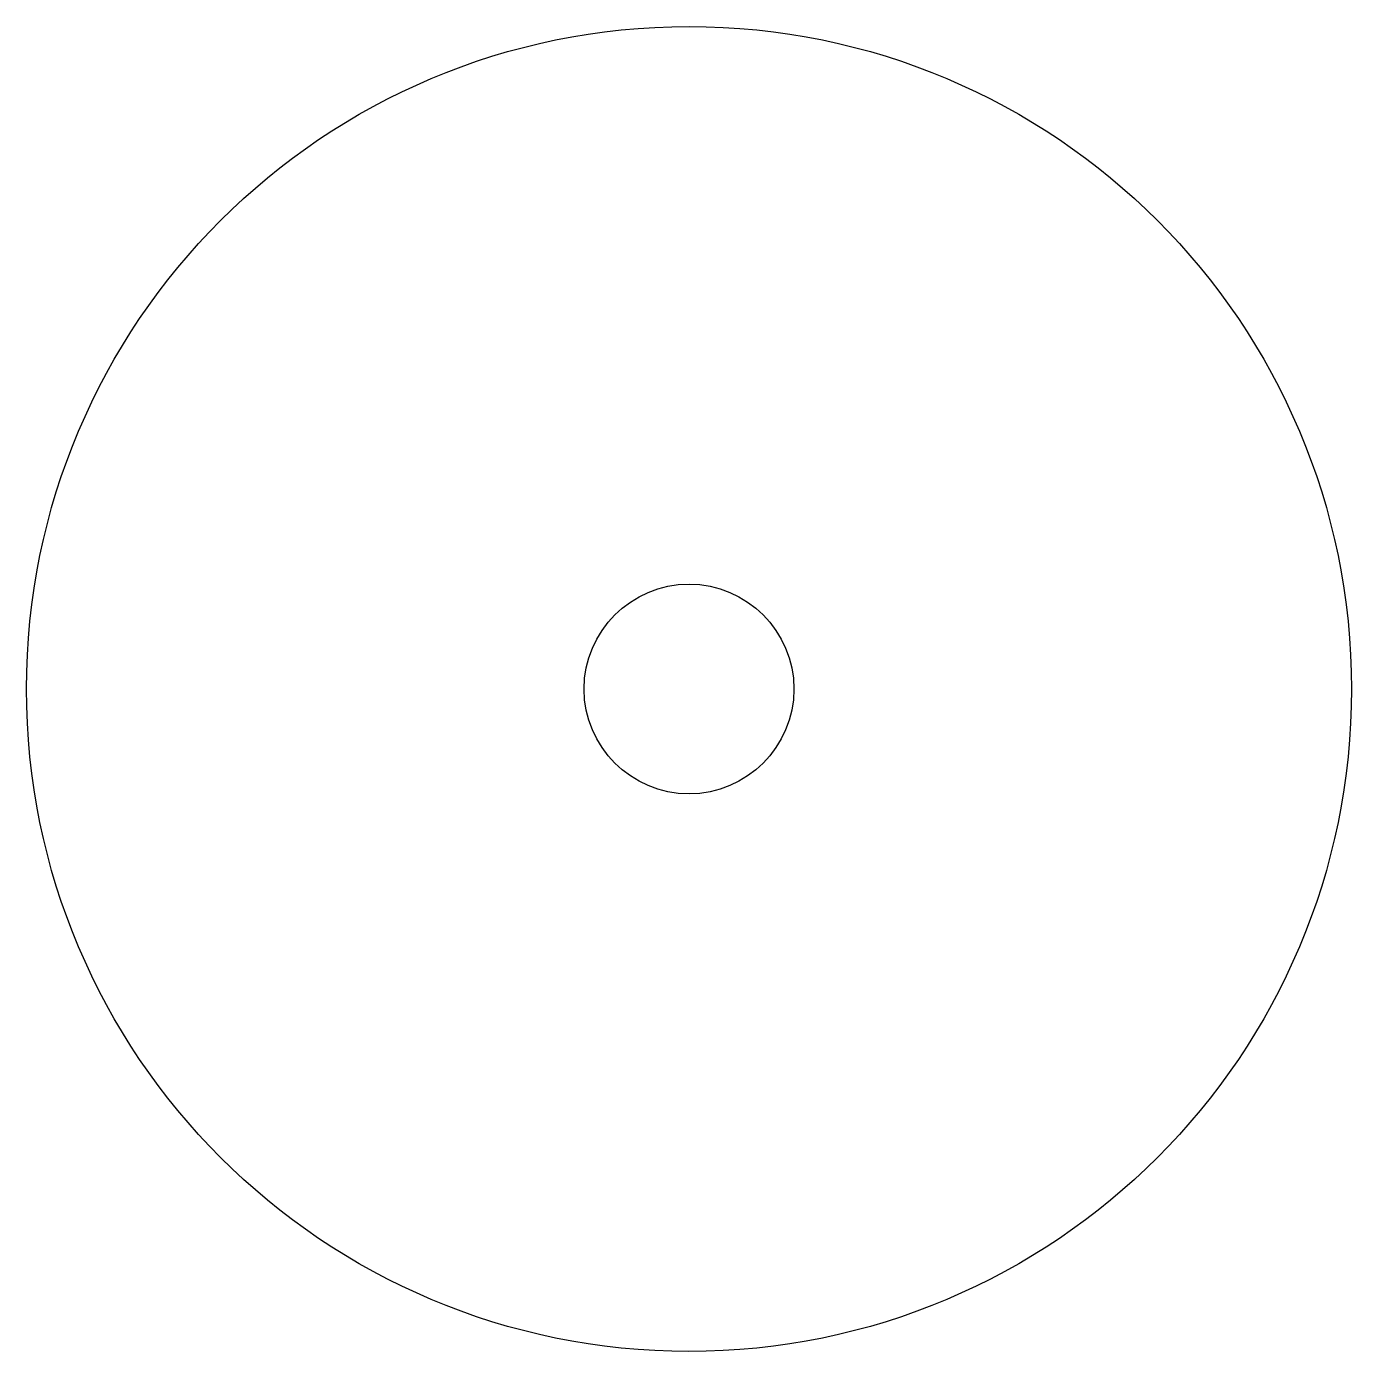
# Model space of a CAD drawing. Extents: x -30 to 30, y -30 to 30.
import ezdxf

# ---------------------------------------------------------------- set-up
doc = ezdxf.new("R2010")
doc.units = 0
doc.layers.add('DEFAULT', color=7, linetype='CONTINUOUS')

msp = doc.modelspace()

# ---------------------------------------------------------------- linework, layer by layer
at = {"layer": 'DEFAULT'}
for radius in [30, 4.75]:
    msp.add_circle((0, 0), radius, dxfattribs=at)

doc.saveas('drawing.dxf')
